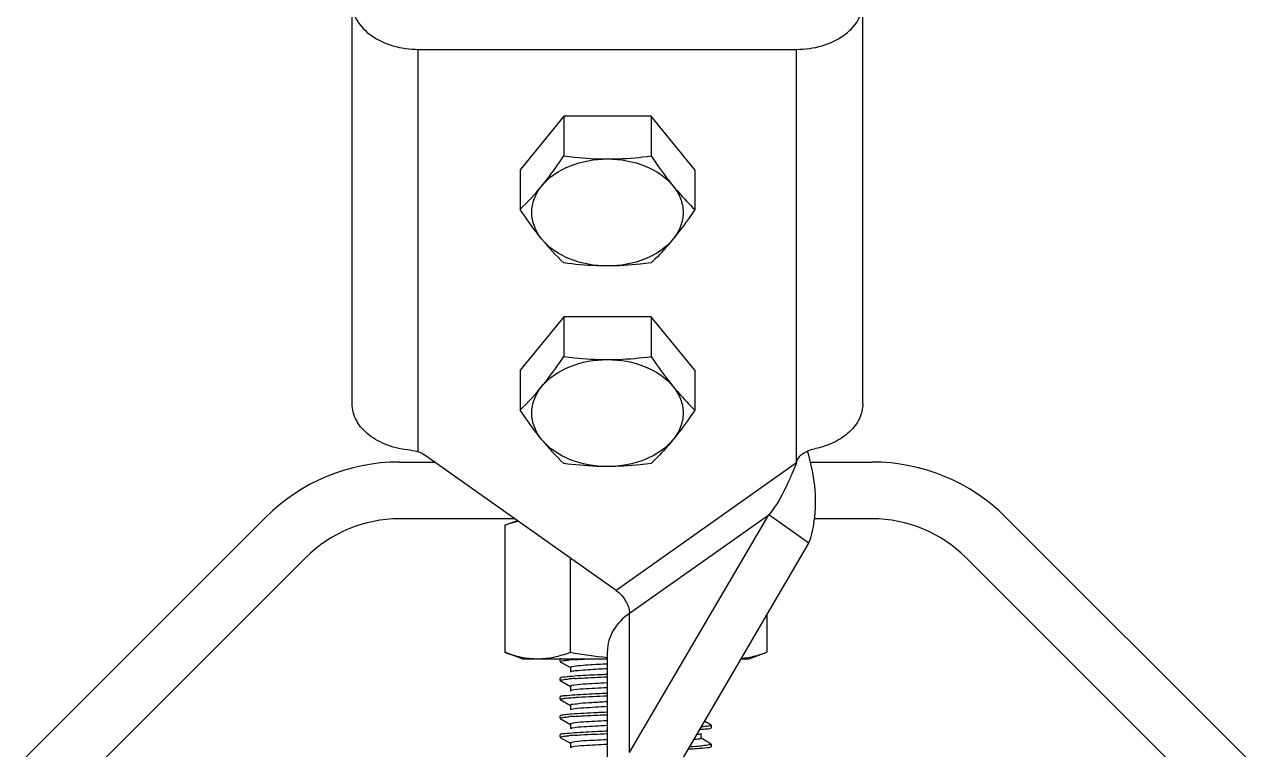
# Model space of a CAD drawing. Header units: inches. Extents: x -1293886 to -986005, y -15154 to 203628.
# Drawn here: x -1252179 to -1251553, y 85552 to 85923 of the extents above; entities that cross this region are included whole.
import ezdxf

# ---------------------------------------------------------------- set-up
doc = ezdxf.new("R2010")
doc.units = ezdxf.units.IN
doc.header["$LTSCALE"] = 100
doc.header["$MEASUREMENT"] = 0
doc.layers.add('W_DIM', color=4, linetype='Continuous')

# ---------------------------------------------------------------- blocks, each defined once
blk = doc.blocks.new('1111')
at = {"layer": 'W_DIM', "color": 7}
for p, q in [((-2291496.48, 1710229.75), (-2291496.48, 1710466.77)), ((-2291235.07, 1710229.75), (-2291235.07, 1710466.77)), ((-2291462.6, 1710205.17), (-2291462.6, 1710411.17)), ((-2291462.6, 1710411.17), (-2291268.96, 1710411.17)), ((-2291268.96, 1710199.44), (-2291268.96, 1710411.17)), ((-2291388.14, 1710376.94), (-2291410.5, 1710349.55)), ((-2291388.14, 1710376.94), (-2291388.14, 1710356.57)), ((-2291343.42, 1710376.94), (-2291388.14, 1710376.94)), ((-2291321.06, 1710349.55), (-2291343.42, 1710376.94)), ((-2291343.42, 1710376.94), (-2291343.42, 1710356.57)), ((-2291410.5, 1710349.55), (-2291410.5, 1710329.19)), ((-2291321.06, 1710349.55), (-2291321.06, 1710329.19)), ((-2291388.14, 1710274.25), (-2291410.5, 1710246.86)), ((-2291388.14, 1710274.25), (-2291388.14, 1710253.88)), ((-2291343.42, 1710274.25), (-2291388.14, 1710274.25)), ((-2291321.06, 1710246.86), (-2291343.42, 1710274.25)), ((-2291343.42, 1710274.25), (-2291343.42, 1710253.88)), ((-2291410.5, 1710246.86), (-2291410.5, 1710226.5)), ((-2291321.06, 1710246.86), (-2291321.06, 1710226.5)), ((-2291361.29, 1710134.15), (-2291459.76, 1710203.78)), ((-2291472.28, 1710199.89), (-2291454.25, 1710199.89)), ((-2291268.96, 1710199.44), (-2291361.29, 1710134.15)), ((-2291268.96, 1710199.44), (-2291271.06, 1710194.61)), ((-2291261.94, 1710199.89), (-2291230.23, 1710199.89)), ((-2291354.44, 1710051.16), (-2291283.14, 1710172.89)), ((-2291354.44, 1710122.47), (-2291283.14, 1710172.89)), ((-2291262.6, 1710158.36), (-2291283.14, 1710172.89)), ((-2291664.18, 1710048.09), (-2291540.74, 1710171.53)), ((-2291413.18, 1710170.84), (-2291472.28, 1710170.84)), ((-2291418.33, 1710167.57), (-2291411.88, 1710169.92)), ((-2291418.33, 1710167.57), (-2291418.33, 1710102.47)), ((-2291230.23, 1710170.84), (-2291259.89, 1710170.84)), ((-2291161.77, 1710171.53), (-2291038.33, 1710048.09)), ((-2291333.91, 1710036.64), (-2291262.6, 1710158.36)), ((-2291520.2, 1710150.99), (-2291643.64, 1710027.55)), ((-2291384.79, 1710150.77), (-2291384.79, 1710102.47)), ((-2291058.87, 1710027.55), (-2291182.31, 1710150.99)), ((-2291354.44, 1710051.16), (-2291354.44, 1710122.47)), ((-2291284.18, 1710121.53), (-2291284.18, 1710102.47)), ((-2291365.79, 1709850.13), (-2291365.79, 1710103.1)), ((-2291409.35, 1710099.2), (-2291418.33, 1710102.47)), ((-2291409.35, 1710099.2), (-2291365.79, 1710099.2)), ((-2291389.89, 1710099.08), (-2291389.98, 1710098.98)), ((-2291389.98, 1710097.77), (-2291389.98, 1710098.98)), ((-2291389.98, 1710097.77), (-2291389.98, 1710098.98)), ((-2291389.89, 1710097.66), (-2291384.64, 1710094.62)), ((-2291297.26, 1710099.2), (-2291293.16, 1710099.2)), ((-2291293.16, 1710099.2), (-2291284.18, 1710102.47)), ((-2291384.74, 1710094.74), (-2291384.74, 1710092.32)), ((-2291389.89, 1710089.4), (-2291389.98, 1710089.3)), ((-2291389.98, 1710088.09), (-2291389.98, 1710089.3)), ((-2291389.98, 1710088.09), (-2291389.98, 1710089.3)), ((-2291389.89, 1710087.98), (-2291384.64, 1710084.94)), ((-2291384.74, 1710085.06), (-2291384.74, 1710082.64)), ((-2291389.89, 1710079.72), (-2291389.98, 1710079.61)), ((-2291389.98, 1710078.4), (-2291389.98, 1710079.61)), ((-2291389.98, 1710078.4), (-2291389.98, 1710079.61)), ((-2291389.89, 1710078.3), (-2291384.64, 1710075.26)), ((-2291384.74, 1710075.38), (-2291384.74, 1710072.96)), ((-2291389.89, 1710070.04), (-2291389.98, 1710069.93)), ((-2291389.98, 1710068.72), (-2291389.98, 1710069.93)), ((-2291389.98, 1710068.72), (-2291389.98, 1710069.93)), ((-2291389.89, 1710068.62), (-2291384.64, 1710065.57)), ((-2291384.74, 1710065.7), (-2291384.74, 1710063.28)), ((-2291312.62, 1710065.2), (-2291316.02, 1710067.17)), ((-2291389.89, 1710060.36), (-2291389.98, 1710060.25)), ((-2291389.98, 1710059.04), (-2291389.98, 1710060.25)), ((-2291389.98, 1710059.04), (-2291389.98, 1710060.25)), ((-2291317.77, 1710058.43), (-2291317.77, 1710060.85)), ((-2291312.62, 1710063.77), (-2291312.53, 1710063.88)), ((-2291312.53, 1710063.88), (-2291312.53, 1710065.09)), ((-2291312.53, 1710063.88), (-2291312.53, 1710065.09)), ((-2291389.89, 1710058.93), (-2291384.64, 1710055.89)), ((-2291384.74, 1710056.01), (-2291384.74, 1710053.59)), ((-2291313.5, 1710056.03), (-2291317.87, 1710058.56)), ((-2291312.62, 1710055.51), (-2291313.5, 1710056.03)), ((-2291312.62, 1710054.09), (-2291312.53, 1710054.2)), ((-2291312.53, 1710054.2), (-2291312.53, 1710055.41)), ((-2291312.53, 1710054.2), (-2291312.53, 1710055.41))]:
    blk.add_line(p, q, dxfattribs=at)
for centre, radius, start, end in [((-2291507.43, 1710429.6), 139.57, 313.9914, 320.77347), ((-2291291.2, 1710402.22), 139.57, 219.22653, 226.0086), ((-2291507.43, 1710326.91), 139.57, 313.9914, 320.77347), ((-2291291.2, 1710299.52), 139.57, 219.22653, 226.0086), ((-2291472.28, 1710103.07), 96.82, 90, 135), ((-2291230.23, 1710103.07), 96.82, 45, 90), ((-2291472.28, 1710103.07), 67.77, 90, 135), ((-2291230.23, 1710103.07), 67.77, 45, 90), ((-2291371.46, 1709931.6), 167.51, 93.81338, 94.8058), ((-2291371.34, 1709920.29), 169.13, 93.78659, 94.80606), ((-2291371.59, 1709904.16), 165.9, 93.84224, 94.80386), ((-2291371.55, 1709893.96), 166.41, 93.83235, 94.80499), ((-2291343.25, 1710401.14), 348.69, 273.1645, 273.8477), ((-2291342.02, 1710383.04), 329.34, 273.26427, 273.8614), ((-2291330.97, 1710220.58), 166.5, 273.83253, 274.80333)]:
    blk.add_arc(centre, radius, start, end, dxfattribs=at)
for points, knots in [([(-2291496.48, 1710435.13), (-2291496.48, 1710431.96), (-2291494.42, 1710425.14), (-2291486.52, 1710417.33), (-2291475.43, 1710412.31), (-2291466.96, 1710411.17), (-2291462.6, 1710411.17)], [0, 0, 0, 0, 0.209473, 0.444657, 0.712023, 1, 1, 1, 1]), ([(-2291268.96, 1710411.17), (-2291264.6, 1710411.17), (-2291256.12, 1710412.31), (-2291245.03, 1710417.33), (-2291237.14, 1710425.14), (-2291235.07, 1710431.96), (-2291235.07, 1710435.13)], [0, 0, 0, 0, 0.287977, 0.555343, 0.790527, 1, 1, 1, 1]), ([(-2291399.32, 1710341.34), (-2291398.36, 1710342.51), (-2291394.45, 1710347.45), (-2291390.82, 1710352.6), (-2291388.14, 1710356.57)], [0, 0, 0, 0, 0.239452, 1, 1, 1, 1]), ([(-2291399.32, 1710341.34), (-2291395.66, 1710345.82), (-2291384.81, 1710352.89), (-2291372.35, 1710355.03), (-2291365.78, 1710355.03)], [0, 0, 0, 0, 0.468341, 1, 1, 1, 1]), ([(-2291388.14, 1710356.57), (-2291386.29, 1710356.34), (-2291378.87, 1710355.47), (-2291371.39, 1710355.03), (-2291365.78, 1710355.03)], [0, 0, 0, 0, 0.249182, 1, 1, 1, 1]), ([(-2291365.78, 1710355.03), (-2291363.9, 1710355.03), (-2291356.43, 1710355.17), (-2291348.97, 1710355.86), (-2291343.42, 1710356.57)], [0, 0, 0, 0, 0.250767, 1, 1, 1, 1]), ([(-2291365.78, 1710355.03), (-2291359.21, 1710355.03), (-2291346.75, 1710352.89), (-2291335.9, 1710345.82), (-2291332.24, 1710341.34)], [0, 0, 0, 0, 0.531659, 1, 1, 1, 1]), ([(-2291343.42, 1710356.57), (-2291342.51, 1710355.22), (-2291338.94, 1710350.02), (-2291335.19, 1710344.95), (-2291332.24, 1710341.34)], [0, 0, 0, 0, 0.259411, 1, 1, 1, 1]), ([(-2291399.32, 1710313.95), (-2291400.93, 1710315.93), (-2291403.55, 1710320.26), (-2291404.97, 1710327.65), (-2291403.55, 1710335.04), (-2291400.93, 1710339.36), (-2291399.32, 1710341.34)], [0, 0, 0, 0, 0.257487, 0.5, 0.742513, 1, 1, 1, 1]), ([(-2291332.24, 1710341.34), (-2291331.32, 1710340.21), (-2291327.78, 1710336), (-2291323.97, 1710332.01), (-2291321.06, 1710329.19)], [0, 0, 0, 0, 0.264209, 1, 1, 1, 1]), ([(-2291332.24, 1710341.34), (-2291330.63, 1710339.36), (-2291328.01, 1710335.04), (-2291326.59, 1710327.65), (-2291328.01, 1710320.26), (-2291330.63, 1710315.93), (-2291332.24, 1710313.95)], [0, 0, 0, 0, 0.257487, 0.5, 0.742513, 1, 1, 1, 1]), ([(-2291399.32, 1710313.95), (-2291400.27, 1710315.12), (-2291404.18, 1710320.06), (-2291407.82, 1710325.22), (-2291410.5, 1710329.19)], [0, 0, 0, 0, 0.239452, 1, 1, 1, 1]), ([(-2291321.06, 1710329.19), (-2291321.97, 1710327.83), (-2291325.54, 1710322.64), (-2291329.29, 1710317.57), (-2291332.24, 1710313.95)], [0, 0, 0, 0, 0.259411, 1, 1, 1, 1]), ([(-2291365.78, 1710300.26), (-2291372.35, 1710300.26), (-2291384.81, 1710302.4), (-2291395.66, 1710309.47), (-2291399.32, 1710313.95)], [0, 0, 0, 0, 0.531659, 1, 1, 1, 1]), ([(-2291332.24, 1710313.95), (-2291335.9, 1710309.47), (-2291346.75, 1710302.4), (-2291359.21, 1710300.26), (-2291365.78, 1710300.26)], [0, 0, 0, 0, 0.468341, 1, 1, 1, 1]), ([(-2291332.24, 1710313.95), (-2291333.16, 1710312.83), (-2291336.7, 1710308.61), (-2291340.51, 1710304.62), (-2291343.42, 1710301.8)], [0, 0, 0, 0, 0.264209, 1, 1, 1, 1]), ([(-2291365.78, 1710300.26), (-2291367.65, 1710300.26), (-2291375.13, 1710300.4), (-2291382.58, 1710301.09), (-2291388.14, 1710301.8)], [0, 0, 0, 0, 0.250767, 1, 1, 1, 1]), ([(-2291343.42, 1710301.8), (-2291345.27, 1710301.57), (-2291352.69, 1710300.7), (-2291360.17, 1710300.26), (-2291365.78, 1710300.26)], [0, 0, 0, 0, 0.249182, 1, 1, 1, 1]), ([(-2291399.32, 1710238.65), (-2291398.36, 1710239.82), (-2291394.45, 1710244.76), (-2291390.82, 1710249.91), (-2291388.14, 1710253.88)], [0, 0, 0, 0, 0.239452, 1, 1, 1, 1]), ([(-2291388.14, 1710253.88), (-2291386.29, 1710253.64), (-2291378.87, 1710252.78), (-2291371.39, 1710252.34), (-2291365.78, 1710252.34)], [0, 0, 0, 0, 0.249182, 1, 1, 1, 1]), ([(-2291365.78, 1710252.34), (-2291363.9, 1710252.34), (-2291356.43, 1710252.48), (-2291348.97, 1710253.17), (-2291343.42, 1710253.88)], [0, 0, 0, 0, 0.250767, 1, 1, 1, 1]), ([(-2291343.42, 1710253.88), (-2291342.51, 1710252.53), (-2291338.94, 1710247.33), (-2291335.19, 1710242.26), (-2291332.24, 1710238.65)], [0, 0, 0, 0, 0.259411, 1, 1, 1, 1]), ([(-2291399.32, 1710238.65), (-2291395.66, 1710243.13), (-2291384.81, 1710250.2), (-2291372.35, 1710252.34), (-2291365.78, 1710252.34)], [0, 0, 0, 0, 0.468341, 1, 1, 1, 1]), ([(-2291365.78, 1710252.34), (-2291359.21, 1710252.34), (-2291346.75, 1710250.2), (-2291335.9, 1710243.13), (-2291332.24, 1710238.65)], [0, 0, 0, 0, 0.531659, 1, 1, 1, 1]), ([(-2291399.32, 1710211.26), (-2291400.93, 1710213.24), (-2291403.55, 1710217.57), (-2291404.97, 1710224.96), (-2291403.55, 1710232.35), (-2291400.93, 1710236.67), (-2291399.32, 1710238.65)], [0, 0, 0, 0, 0.257487, 0.5, 0.742513, 1, 1, 1, 1]), ([(-2291332.24, 1710238.65), (-2291331.32, 1710237.52), (-2291327.78, 1710233.31), (-2291323.97, 1710229.31), (-2291321.06, 1710226.5)], [0, 0, 0, 0, 0.264209, 1, 1, 1, 1]), ([(-2291332.24, 1710238.65), (-2291330.63, 1710236.67), (-2291328.01, 1710232.35), (-2291326.59, 1710224.96), (-2291328.01, 1710217.57), (-2291330.63, 1710213.24), (-2291332.24, 1710211.26)], [0, 0, 0, 0, 0.257487, 0.5, 0.742513, 1, 1, 1, 1]), ([(-2291466.61, 1710205.96), (-2291470.58, 1710206.29), (-2291478.18, 1710207.89), (-2291487.96, 1710213.08), (-2291494.76, 1710220.57), (-2291496.48, 1710226.82), (-2291496.48, 1710229.75)], [0, 0, 0, 0, 0.28821, 0.553531, 0.788229, 1, 1, 1, 1]), ([(-2291235.07, 1710229.75), (-2291235.07, 1710227.17), (-2291236.38, 1710221.72), (-2291241.71, 1710214.82), (-2291249.64, 1710209.57), (-2291255.95, 1710207.49), (-2291259.3, 1710206.78)], [0, 0, 0, 0, 0.215862, 0.450689, 0.713102, 1, 1, 1, 1]), ([(-2291399.32, 1710211.26), (-2291400.27, 1710212.43), (-2291404.18, 1710217.37), (-2291407.82, 1710222.53), (-2291410.5, 1710226.5)], [0, 0, 0, 0, 0.239452, 1, 1, 1, 1]), ([(-2291321.06, 1710226.5), (-2291321.97, 1710225.14), (-2291325.54, 1710219.95), (-2291329.29, 1710214.88), (-2291332.24, 1710211.26)], [0, 0, 0, 0, 0.259411, 1, 1, 1, 1]), ([(-2291365.78, 1710197.57), (-2291372.35, 1710197.57), (-2291384.81, 1710199.71), (-2291395.66, 1710206.78), (-2291399.32, 1710211.26)], [0, 0, 0, 0, 0.531659, 1, 1, 1, 1]), ([(-2291332.24, 1710211.26), (-2291335.9, 1710206.78), (-2291346.75, 1710199.71), (-2291359.21, 1710197.57), (-2291365.78, 1710197.57)], [0, 0, 0, 0, 0.468341, 1, 1, 1, 1]), ([(-2291332.24, 1710211.26), (-2291333.16, 1710210.14), (-2291336.7, 1710205.92), (-2291340.51, 1710201.93), (-2291343.42, 1710199.11)], [0, 0, 0, 0, 0.264209, 1, 1, 1, 1]), ([(-2291268.96, 1710199.44), (-2291268.87, 1710200.32), (-2291267.89, 1710202.71), (-2291264.3, 1710205.34), (-2291261.07, 1710206.41), (-2291259.3, 1710206.78)], [0, 0, 0, 0, 0.208141, 0.577605, 1, 1, 1, 1]), ([(-2291262.6, 1710158.36), (-2291261.28, 1710161.98), (-2291257.69, 1710177.56), (-2291259.88, 1710193.97), (-2291263.34, 1710205.49)], [0, 0, 0, 0, 0.242556, 1, 1, 1, 1]), ([(-2291365.78, 1710197.57), (-2291367.65, 1710197.57), (-2291375.13, 1710197.71), (-2291382.58, 1710198.4), (-2291388.14, 1710199.11)], [0, 0, 0, 0, 0.250767, 1, 1, 1, 1]), ([(-2291343.42, 1710199.11), (-2291345.27, 1710198.88), (-2291352.69, 1710198.01), (-2291360.17, 1710197.57), (-2291365.78, 1710197.57)], [0, 0, 0, 0, 0.249182, 1, 1, 1, 1]), ([(-2291271.06, 1710194.61), (-2291271.81, 1710192.84), (-2291275.05, 1710185.21), (-2291279.09, 1710177.81), (-2291283.14, 1710172.89)], [0, 0, 0, 0, 0.231709, 1, 1, 1, 1]), ([(-2291418.33, 1710167.57), (-2291417.77, 1710167.78), (-2291415.51, 1710168.57), (-2291413.22, 1710169.23), (-2291411.48, 1710169.64)], [0, 0, 0, 0, 0.252515, 1, 1, 1, 1]), ([(-2291361.29, 1710134.15), (-2291359.31, 1710132.75), (-2291356.27, 1710129.15), (-2291354.44, 1710124.66), (-2291354.44, 1710122.47)], [0, 0, 0, 0, 0.525314, 1, 1, 1, 1]), ([(-2291354.44, 1710122.47), (-2291357.77, 1710120.11), (-2291363.44, 1710114.52), (-2291365.79, 1710106.73), (-2291365.79, 1710103.1)], [0, 0, 0, 0, 0.528923, 1, 1, 1, 1]), ([(-2291418.33, 1710102.47), (-2291415.61, 1710101.48), (-2291410.12, 1710099.83), (-2291404.39, 1710099.2), (-2291401.56, 1710099.2)], [0, 0, 0, 0, 0.506411, 1, 1, 1, 1]), ([(-2291401.56, 1710099.2), (-2291398.74, 1710099.2), (-2291393.01, 1710099.83), (-2291387.52, 1710101.48), (-2291384.79, 1710102.47)], [0, 0, 0, 0, 0.493589, 1, 1, 1, 1]), ([(-2291389.98, 1710097.77), (-2291389.98, 1710097.94), (-2291389.06, 1710098.06), (-2291388.59, 1710098.19), (-2291388.12, 1710098.25)], [0, 0, 0, 0, 0.271556, 1, 1, 1, 1]), ([(-2291389.59, 1710099.2), (-2291389.65, 1710099.18), (-2291389.75, 1710099.15), (-2291389.85, 1710099.11), (-2291389.89, 1710099.08)], [0, 0, 0, 0, 0.575094, 1, 1, 1, 1]), ([(-2291382.61, 1710098.73), (-2291382.01, 1710098.77), (-2291379.3, 1710098.95), (-2291376.59, 1710099.09), (-2291374.48, 1710099.2)], [0, 0, 0, 0, 0.220803, 1, 1, 1, 1]), ([(-2291297.14, 1710099.38), (-2291296.05, 1710099.48), (-2291291.64, 1710100.07), (-2291287.33, 1710101.32), (-2291284.18, 1710102.47)], [0, 0, 0, 0, 0.246296, 1, 1, 1, 1]), ([(-2291380.83, 1710095.49), (-2291381.81, 1710095.4), (-2291382.72, 1710095.1), (-2291384.74, 1710095.1), (-2291384.74, 1710094.74)], [0, 0, 0, 0, 0.734942, 1, 1, 1, 1]), ([(-2291380.83, 1710093.07), (-2291381.31, 1710093.03), (-2291382.57, 1710092.85), (-2291383.94, 1710092.85), (-2291384.64, 1710092.44)], [0, 0, 0, 0, 0.376921, 1, 1, 1, 1]), ([(-2291365.92, 1710091.12), (-2291367.53, 1710091.05), (-2291373.09, 1710090.8), (-2291378.65, 1710090.53), (-2291382.61, 1710090.26)], [0, 0, 0, 0, 0.288536, 1, 1, 1, 1]), ([(-2291365.92, 1710096.46), (-2291367.44, 1710096.39), (-2291372.41, 1710096.12), (-2291377.38, 1710095.83), (-2291380.83, 1710095.49)], [0, 0, 0, 0, 0.30396, 1, 1, 1, 1]), ([(-2291365.92, 1710094.04), (-2291367.44, 1710093.97), (-2291372.41, 1710093.7), (-2291377.38, 1710093.41), (-2291380.83, 1710093.07)], [0, 0, 0, 0, 0.30396, 1, 1, 1, 1]), ([(-2291389.98, 1710088.09), (-2291389.98, 1710088.26), (-2291389.05, 1710088.38), (-2291388.58, 1710088.51), (-2291388.1, 1710088.57)], [0, 0, 0, 0, 0.271401, 1, 1, 1, 1]), ([(-2291382.61, 1710090.26), (-2291384.29, 1710090.15), (-2291386.66, 1710089.82), (-2291389.23, 1710089.78), (-2291389.89, 1710089.4)], [0, 0, 0, 0, 0.690495, 1, 1, 1, 1]), ([(-2291383.93, 1710085.4), (-2291384.14, 1710085.36), (-2291384.38, 1710085.3), (-2291384.74, 1710085.15), (-2291384.74, 1710085.06)], [0, 0, 0, 0, 0.704936, 1, 1, 1, 1]), ([(-2291365.95, 1710084.36), (-2291370.02, 1710084.15), (-2291376.1, 1710083.65), (-2291382.32, 1710083.46), (-2291384.31, 1710082.89)], [0, 0, 0, 0, 0.662973, 1, 1, 1, 1]), ([(-2291365.95, 1710086.78), (-2291368.06, 1710086.67), (-2291374.05, 1710086.28), (-2291380.11, 1710086.2), (-2291383.93, 1710085.4)], [0, 0, 0, 0, 0.350691, 1, 1, 1, 1]), ([(-2291382.51, 1710089.06), (-2291381.36, 1710089.14), (-2291375.84, 1710089.47), (-2291370.31, 1710089.72), (-2291365.93, 1710089.91)], [0, 0, 0, 0, 0.207236, 1, 1, 1, 1]), ([(-2291389.98, 1710078.4), (-2291389.98, 1710078.54), (-2291389.27, 1710078.68), (-2291388.89, 1710078.77), (-2291388.52, 1710078.83)], [0, 0, 0, 0, 0.275887, 1, 1, 1, 1]), ([(-2291382.51, 1710080.59), (-2291384.22, 1710080.47), (-2291386.61, 1710080.14), (-2291389.23, 1710080.1), (-2291389.89, 1710079.72)], [0, 0, 0, 0, 0.690745, 1, 1, 1, 1]), ([(-2291388.52, 1710078.83), (-2291388.25, 1710078.87), (-2291386.84, 1710079.05), (-2291385.41, 1710079.16), (-2291384.26, 1710079.25)], [0, 0, 0, 0, 0.19121, 1, 1, 1, 1]), ([(-2291384.31, 1710082.89), (-2291384.38, 1710082.87), (-2291384.49, 1710082.83), (-2291384.59, 1710082.79), (-2291384.64, 1710082.76)], [0, 0, 0, 0, 0.573187, 1, 1, 1, 1]), ([(-2291384.26, 1710079.25), (-2291383.06, 1710079.34), (-2291376.95, 1710079.74), (-2291370.82, 1710080.01), (-2291365.9, 1710080.23)], [0, 0, 0, 0, 0.196383, 1, 1, 1, 1]), ([(-2291365.93, 1710081.44), (-2291367.52, 1710081.37), (-2291373.05, 1710081.12), (-2291378.57, 1710080.85), (-2291382.51, 1710080.59)], [0, 0, 0, 0, 0.288055, 1, 1, 1, 1]), ([(-2291365.98, 1710077.1), (-2291368.55, 1710076.96), (-2291372.98, 1710076.66), (-2291379.26, 1710076.46), (-2291382.12, 1710075.73), (-2291384.74, 1710075.83), (-2291384.74, 1710075.38)], [0, 0, 0, 0, 0.409, 0.726331, 0.927829, 1, 1, 1, 1]), ([(-2291384.2, 1710073.24), (-2291384.29, 1710073.21), (-2291384.44, 1710073.17), (-2291384.58, 1710073.11), (-2291384.64, 1710073.08)], [0, 0, 0, 0, 0.585747, 1, 1, 1, 1]), ([(-2291365.9, 1710071.75), (-2291367.73, 1710071.68), (-2291373.85, 1710071.4), (-2291379.97, 1710071.11), (-2291384.26, 1710070.78)], [0, 0, 0, 0, 0.297382, 1, 1, 1, 1]), ([(-2291365.98, 1710074.68), (-2291369.97, 1710074.47), (-2291376.02, 1710074.01), (-2291382.17, 1710073.76), (-2291384.2, 1710073.24)], [0, 0, 0, 0, 0.656169, 1, 1, 1, 1]), ([(-2291389.98, 1710068.72), (-2291389.98, 1710068.9), (-2291389.06, 1710069.01), (-2291388.59, 1710069.14), (-2291388.13, 1710069.2)], [0, 0, 0, 0, 0.271616, 1, 1, 1, 1]), ([(-2291388.52, 1710070.36), (-2291388.82, 1710070.31), (-2291389.28, 1710070.23), (-2291389.74, 1710070.12), (-2291389.89, 1710070.04)], [0, 0, 0, 0, 0.640091, 1, 1, 1, 1]), ([(-2291384.26, 1710070.78), (-2291384.7, 1710070.75), (-2291386.12, 1710070.63), (-2291387.54, 1710070.5), (-2291388.52, 1710070.36)], [0, 0, 0, 0, 0.30771, 1, 1, 1, 1]), ([(-2291383.89, 1710066.05), (-2291384.1, 1710066), (-2291384.36, 1710065.94), (-2291384.74, 1710065.79), (-2291384.74, 1710065.7)], [0, 0, 0, 0, 0.706178, 1, 1, 1, 1]), ([(-2291365.99, 1710067.41), (-2291368.08, 1710067.31), (-2291374.04, 1710066.92), (-2291380.07, 1710066.83), (-2291383.89, 1710066.05)], [0, 0, 0, 0, 0.349431, 1, 1, 1, 1]), ([(-2291382.71, 1710069.68), (-2291381.56, 1710069.76), (-2291375.96, 1710070.1), (-2291370.36, 1710070.35), (-2291365.91, 1710070.54)], [0, 0, 0, 0, 0.206065, 1, 1, 1, 1]), ([(-2291389.98, 1710059.04), (-2291389.98, 1710059.21), (-2291389.06, 1710059.33), (-2291388.59, 1710059.46), (-2291388.13, 1710059.52)], [0, 0, 0, 0, 0.271628, 1, 1, 1, 1]), ([(-2291382.71, 1710061.21), (-2291384.37, 1710061.1), (-2291386.7, 1710060.77), (-2291389.24, 1710060.73), (-2291389.89, 1710060.36)], [0, 0, 0, 0, 0.690212, 1, 1, 1, 1]), ([(-2291384.07, 1710063.58), (-2291384.19, 1710063.56), (-2291384.38, 1710063.51), (-2291384.57, 1710063.44), (-2291384.64, 1710063.4)], [0, 0, 0, 0, 0.596703, 1, 1, 1, 1]), ([(-2291365.99, 1710064.99), (-2291369.92, 1710064.79), (-2291375.93, 1710064.36), (-2291382.01, 1710064.06), (-2291384.07, 1710063.58)], [0, 0, 0, 0, 0.649558, 1, 1, 1, 1]), ([(-2291365.91, 1710062.07), (-2291367.53, 1710062), (-2291373.13, 1710061.75), (-2291378.73, 1710061.48), (-2291382.71, 1710061.21)], [0, 0, 0, 0, 0.289063, 1, 1, 1, 1]), ([(-2291382.67, 1710060), (-2291381.52, 1710060.08), (-2291375.94, 1710060.42), (-2291370.35, 1710060.67), (-2291365.92, 1710060.86)], [0, 0, 0, 0, 0.206277, 1, 1, 1, 1]), ([(-2291317.88, 1710060.73), (-2291318.05, 1710060.63), (-2291318.62, 1710060.5), (-2291319.18, 1710060.4), (-2291319.54, 1710060.35)], [0, 0, 0, 0, 0.35782, 1, 1, 1, 1]), ([(-2291318.13, 1710063.04), (-2291317.41, 1710063.1), (-2291315.6, 1710063.33), (-2291313.61, 1710063.21), (-2291312.62, 1710063.77)], [0, 0, 0, 0, 0.387145, 1, 1, 1, 1]), ([(-2291312.53, 1710065.09), (-2291312.53, 1710064.92), (-2291313.45, 1710064.8), (-2291313.92, 1710064.67), (-2291314.39, 1710064.61)], [0, 0, 0, 0, 0.271584, 1, 1, 1, 1]), ([(-2291383.85, 1710056.37), (-2291384.08, 1710056.33), (-2291384.34, 1710056.26), (-2291384.74, 1710056.11), (-2291384.74, 1710056.01)], [0, 0, 0, 0, 0.707247, 1, 1, 1, 1]), ([(-2291384.06, 1710053.9), (-2291384.18, 1710053.88), (-2291384.37, 1710053.83), (-2291384.57, 1710053.76), (-2291384.64, 1710053.72)], [0, 0, 0, 0, 0.597162, 1, 1, 1, 1]), ([(-2291366, 1710055.31), (-2291369.92, 1710055.11), (-2291375.93, 1710054.68), (-2291382, 1710054.38), (-2291384.06, 1710053.9)], [0, 0, 0, 0, 0.649158, 1, 1, 1, 1]), ([(-2291366, 1710057.73), (-2291368.08, 1710057.63), (-2291374.03, 1710057.24), (-2291380.04, 1710057.14), (-2291383.85, 1710056.37)], [0, 0, 0, 0, 0.348434, 1, 1, 1, 1]), ([(-2291317.77, 1710058.43), (-2291317.77, 1710058.09), (-2291319.71, 1710058.08), (-2291320.6, 1710057.79), (-2291321.54, 1710057.7)], [0, 0, 0, 0, 0.265324, 1, 1, 1, 1]), ([(-2291319.85, 1710053.24), (-2291318.18, 1710053.35), (-2291315.83, 1710053.67), (-2291313.27, 1710053.72), (-2291312.62, 1710054.09)], [0, 0, 0, 0, 0.690319, 1, 1, 1, 1]), ([(-2291312.53, 1710055.41), (-2291312.53, 1710055.23), (-2291313.46, 1710055.12), (-2291313.93, 1710054.99), (-2291314.4, 1710054.93)], [0, 0, 0, 0, 0.271518, 1, 1, 1, 1])]:
    blk.add_open_spline(points, degree=3, knots=knots, dxfattribs=at)
for points in [[(-2291466.61, 1710205.96), (-2291465.25, 1710205.84), (-2291463.89, 1710205.59), (-2291462.6, 1710205.17)], [(-2291462.6, 1710205.17), (-2291461.59, 1710204.85), (-2291460.62, 1710204.39), (-2291459.76, 1710203.78)], [(-2291388.12, 1710098.25), (-2291387.25, 1710098.36), (-2291386.37, 1710098.44), (-2291385.5, 1710098.52)], [(-2291384.79, 1710102.47), (-2291378.5, 1710101.32), (-2291372.16, 1710100.41), (-2291365.79, 1710099.85)], [(-2291388.1, 1710088.57), (-2291387.24, 1710088.68), (-2291386.37, 1710088.76), (-2291385.51, 1710088.83)], [(-2291388.13, 1710069.2), (-2291387.25, 1710069.31), (-2291386.37, 1710069.4), (-2291385.49, 1710069.47)], [(-2291388.13, 1710059.52), (-2291387.25, 1710059.63), (-2291386.37, 1710059.71), (-2291385.49, 1710059.79)], [(-2291314.39, 1710064.61), (-2291315.36, 1710064.49), (-2291316.33, 1710064.4), (-2291317.3, 1710064.32)], [(-2291314.4, 1710054.93), (-2291315.27, 1710054.81), (-2291316.15, 1710054.73), (-2291317.02, 1710054.66)]]:
    blk.add_open_spline(points, degree=3, dxfattribs=at)

msp = doc.modelspace()

# ---------------------------------------------------------------- block references
at = {"layer": 'W_DIM'}
msp.add_blockref('1111', (1039485.65, -1624500.72), dxfattribs=at)

doc.saveas('drawing.dxf')
